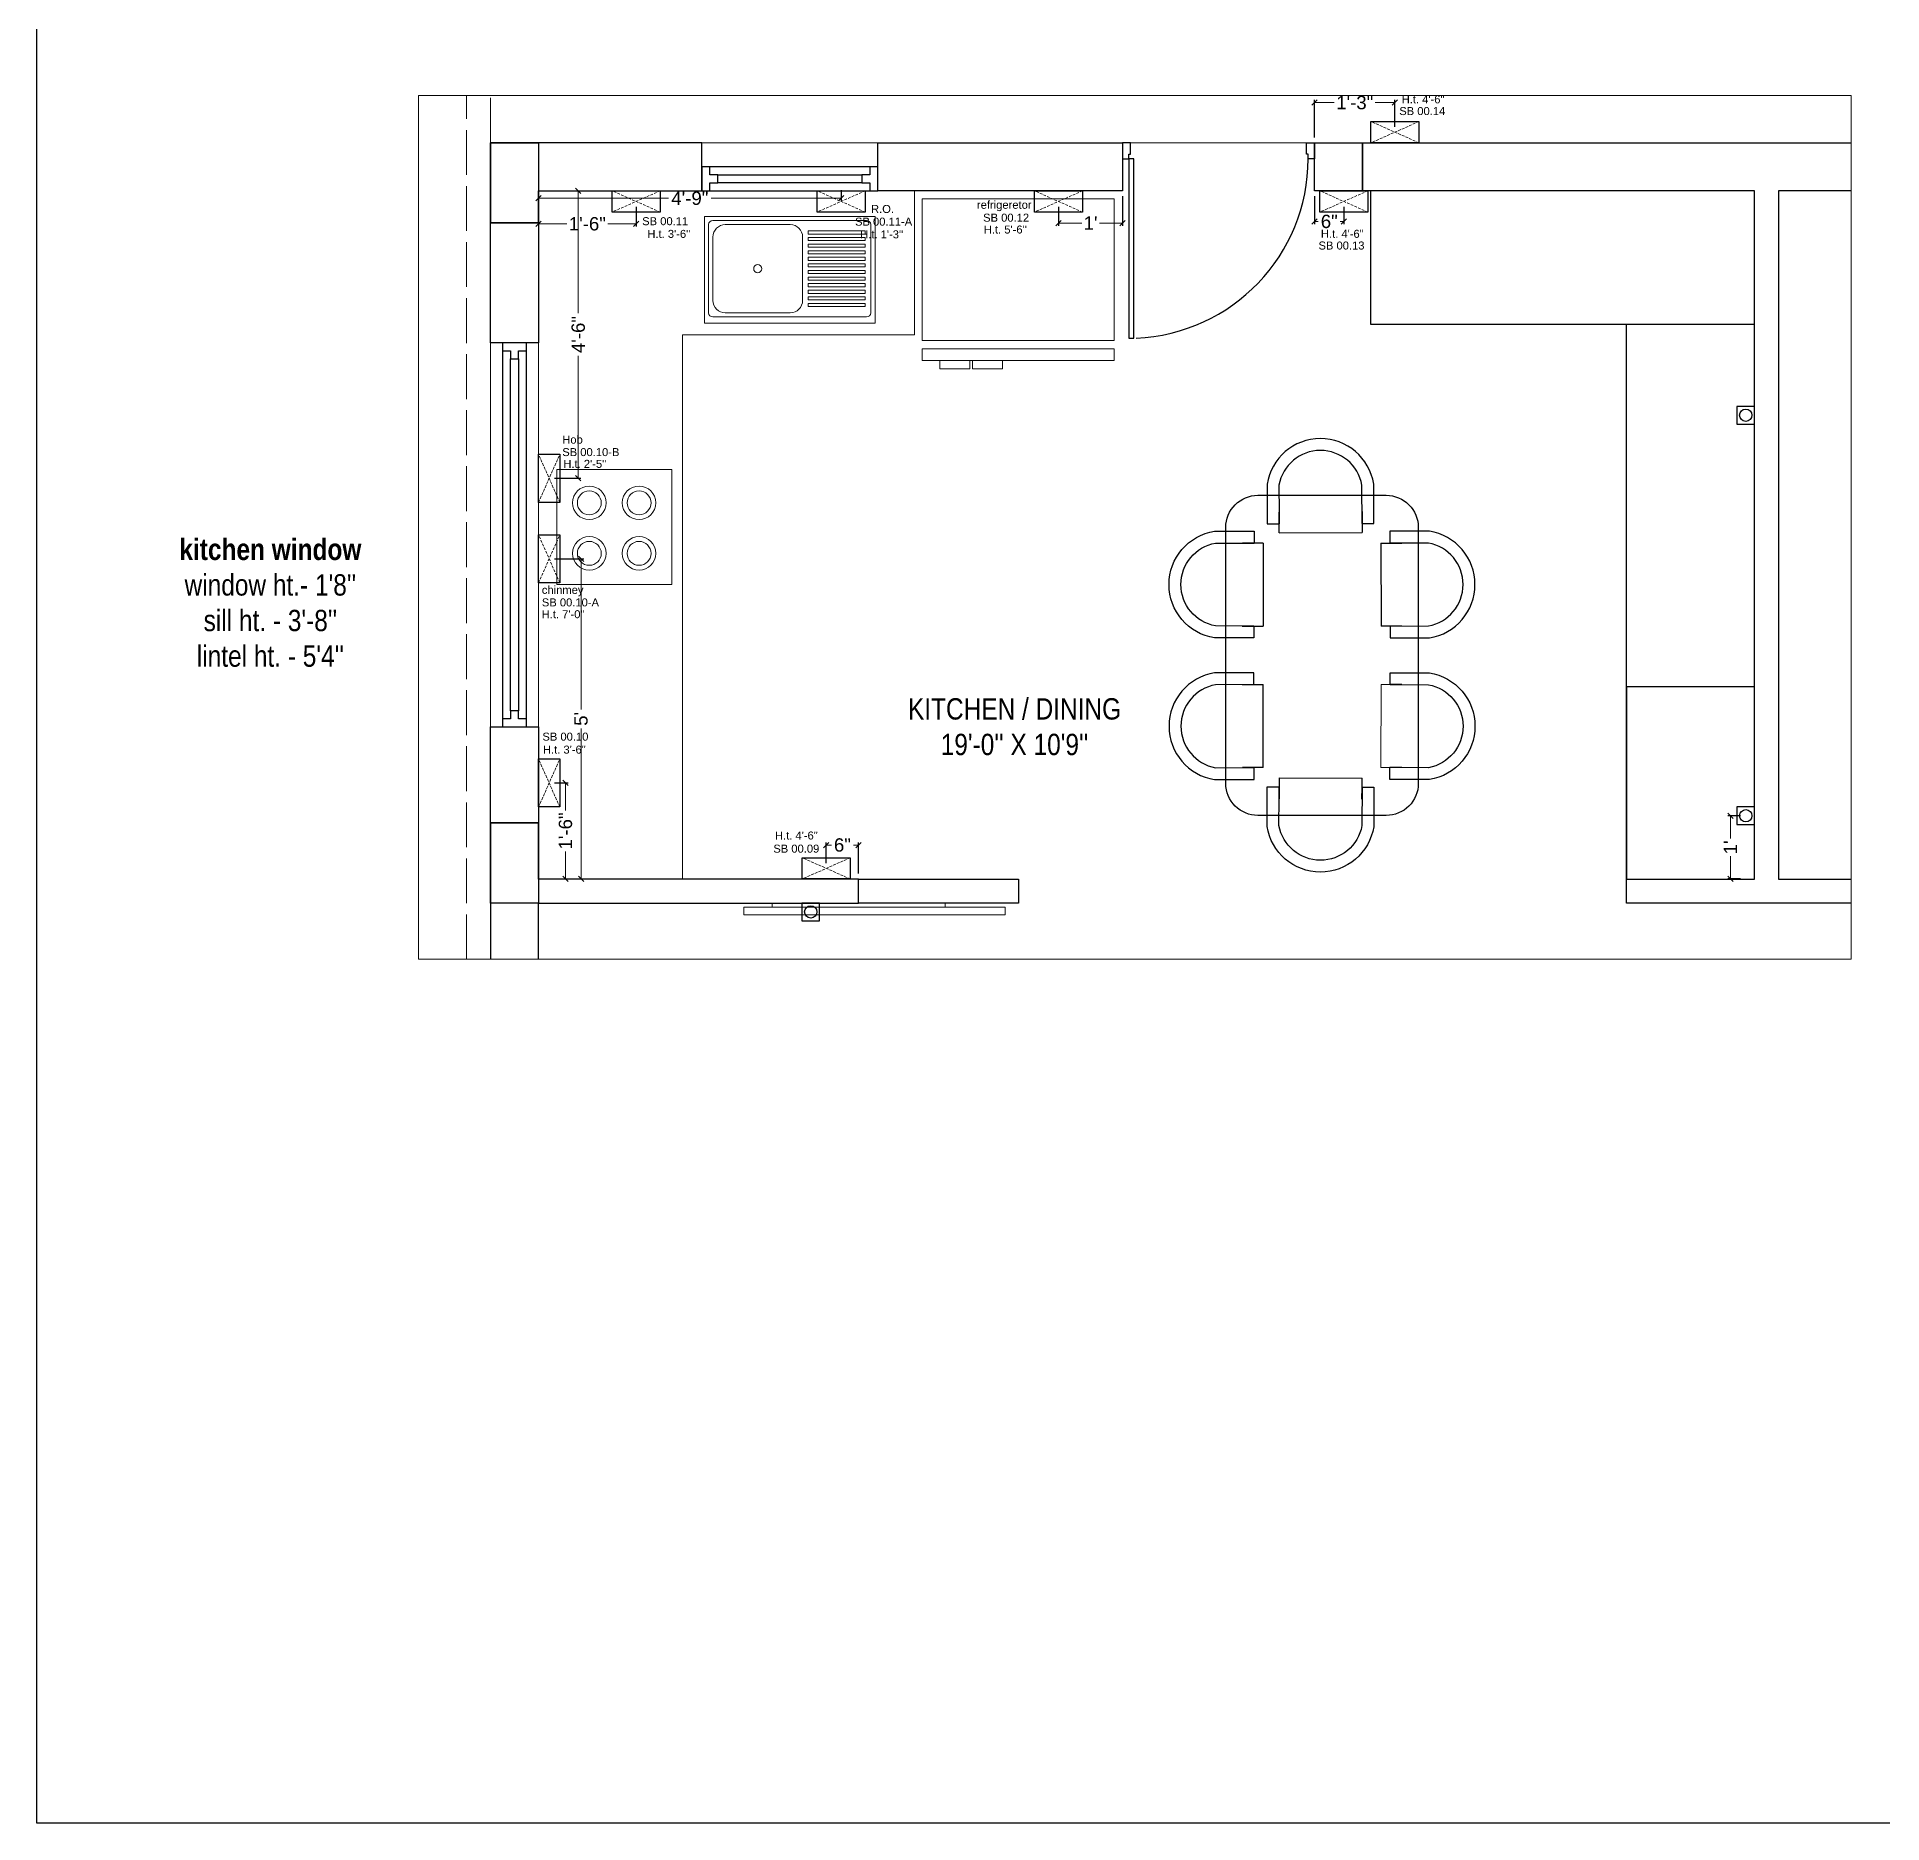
# Model space of a CAD drawing. Header units: millimetres. Extents: x 56222 to 3066687, y -650199 to -121287.
# Drawn here: x 136033.6 to 136379.5, y -184350.2 to -184015.4 of the extents above; entities that cross this region are included whole.
import ezdxf

# ---------------------------------------------------------------- set-up
doc = ezdxf.new("R2010")
doc.units = ezdxf.units.MM
doc.header["$MEASUREMENT"] = 0
doc.header["$PDMODE"] = 35
for name, pattern in [('ACAD_ISO02W100', [15, 12, -3]), ('DASHED', [0.75, 0.5, -0.25]), ('DASHED2', [0.375, 0.25, -0.125])]:
    doc.linetypes.add(name, pattern=pattern)
doc.layers.get('Defpoints').update_dxf_attribs({"color": 220})
for name, color, linetype in [('AR DOOR', 40, 'Continuous'), ('AR ELE-5', 134, 'Continuous'), ('str coll', 6, 'Continuous')]:
    doc.layers.add(name, color=color, linetype=linetype)
for name, color, linetype, lineweight in [('CENTERLINE ( COLUMN ) ~ DIM', 7, 'Continuous', 9), ('COLUMN', 1, 'Continuous', 30), ('dim05', 1, 'Continuous', 13), ('el', 7, 'Continuous', 20), ('ELEC-wires', 1, 'DASHED2', 13), ('Electrical', 84, 'Continuous', 30), ('FIRST FLOOR ( DW_RAIL )', 7, 'Continuous', 9), ('FIRST FLOOR ( TEXT )', 7, 'Continuous', 9), ('FURNITURE', 32, 'Continuous', 9), ('GROUND FLOOR', 7, 'Continuous', 9), ('GROUND FLOOR  ( PLINE )', 251, 'Continuous', 30), ('wall', 7, 'Continuous', 30), ('XX~SLAB ( BEAM )~ ( DIM )', 7, 'Continuous', 9)]:
    doc.layers.add(name, color=color, linetype=linetype, lineweight=lineweight)
doc.layers.add('XX~SLAB ( PLINE )', color=251, linetype='Continuous', plot=False)
doc.styles.add('Arial', font='arial.ttf')
doc.styles.add('KATHA', font='swissc.ttf')
doc.styles.get("Standard").update_dxf_attribs({"font": 'arial.ttf', "height": 6})
doc.dimstyles.new('ISO-25', dxfattribs={"dimtxt": 2.5, "dimasz": 1, "dimexe": 0.5, "dimexo": 1, "dimtad": 0, "dimdec": 1, "dimlunit": 4, "dimtxsty": 'Standard', "dimblk": 'OBLIQUE', "dimcen": 2.5, "dimclrd": 1, "dimclre": 1, "dimclrt": 5, "dimadec": 0, "dimazin": 0, "dimtfac": 1, "dimtdec": 1, "dimtmove": 0, "dimatfit": 3, "dimfxl": 1, "dimlwd": -1, "dimarcsym": 0})

# ---------------------------------------------------------------- blocks, each defined once
blk = doc.blocks.new('sf sfs')
at = {"layer": 'FURNITURE'}
blk.add_line((3348685.97, -514612.12), (3348664.42, -514612.12), dxfattribs=at)
blk.add_lwpolyline([(3348664.42, -514612.12), (3348664.42, -514590.57), (3348685.97, -514590.57), (3348685.97, -514612.12)], dxfattribs=at)
for centre, radius in [((3348670.49, -514596.83), 3.14), ((3348679.82, -514596.83), 3.14), ((3348670.49, -514596.83), 2.24), ((3348679.82, -514596.83), 2.24), ((3348670.49, -514606.3), 3.14), ((3348670.49, -514606.3), 2.24), ((3348679.82, -514606.3), 3.14), ((3348679.82, -514606.3), 2.24)]:
    blk.add_circle(centre, radius, dxfattribs=at)
blk = doc.blocks.new('*U131')
for points in [[(-40, 0), (0, 0), (0, 30), (10, 30), (10, 100), (-40, 100)], [(0, 0), (0, -1120), (30, -1120), (30, 0)], [(1160, 0), (1120, 0), (1120, 30), (1110, 30), (1110, 100), (1160, 100)]]:
    blk.add_lwpolyline(points, close=True)
at = {"layer": 'AR ELE-5', "linetype": 'ByBlock', "ltscale": 15}
blk.add_arc((-2, 1), 1122, 272.373, 359.9653, dxfattribs=at)
blk = doc.blocks.new('SED S')
at = {"layer": 'FURNITURE', "lineweight": 18, "elevation": -0.07}
for points in [[(3340618.66, -514630.85), (3340618.66, -514633.06), (3340654.66, -514633.06), (3340654.66, -514630.85)], [(3340618.66, -514634.61), (3340618.66, -514661.17), (3340654.66, -514661.17), (3340654.66, -514634.61)]]:
    blk.add_lwpolyline(points, close=True, dxfattribs=at)
at = {"layer": 'FURNITURE', "lineweight": 18, "elevation": -0.07, "flags": 128}
for points in [[(3340639.61, -514630.85), (3340639.61, -514629.27), (3340645.24, -514629.27), (3340645.24, -514630.85)], [(3340645.71, -514630.85), (3340645.71, -514629.27), (3340651.34, -514629.27), (3340651.34, -514630.85)]]:
    blk.add_lwpolyline(points, dxfattribs=at)
blk = doc.blocks.new('SD DSD')
at = {"layer": 'FURNITURE', "lineweight": 25}
for p, q in [((3348486.7, -514623.32), (3348486.68, -514619.42)), ((3348502.23, -514619.34), (3348502.25, -514623.25)), ((3348483.69, -514625.26), (3348479.79, -514625.25)), ((3348483.69, -514625.26), (3348483.66, -514640.81)), ((3348486.7, -514623.32), (3348502.25, -514623.25)), ((3348505.76, -514625.26), (3348509.66, -514625.25)), ((3348505.76, -514625.26), (3348505.79, -514640.81)), ((3348479.75, -514640.8), (3348483.66, -514640.81)), ((3348509.7, -514640.8), (3348505.79, -514640.81)), ((3348479.75, -514651.77), (3348483.66, -514651.76)), ((3348483.69, -514667.31), (3348483.66, -514651.76)), ((3348483.69, -514667.31), (3348479.79, -514667.32)), ((3348486.7, -514669.25), (3348486.68, -514673.16)), ((3348486.7, -514669.25), (3348502.25, -514669.32)), ((3348502.23, -514673.23), (3348502.25, -514669.32))]:
    blk.add_line(p, q, dxfattribs=at)
at = {"layer": 'FURNITURE'}
for p, q in [((3348505.76, -514667.31), (3348505.79, -514651.76)), ((3348509.7, -514651.77), (3348505.79, -514651.76)), ((3348505.76, -514667.31), (3348509.66, -514667.32))]:
    blk.add_line(p, q, dxfattribs=at)
at = {"layer": 'FURNITURE', "lineweight": 25, "flags": 128}
for points in [[(3348502.23, -514621.56), (3348504.46, -514621.55), (3348504.42, -514614.17, 0.853613), (3348484.42, -514614.22), (3348484.46, -514621.65), (3348486.68, -514621.64)], [(3348502.22, -514619.34), (3348502.23, -514621.56), (3348502.2, -514614.36, 0.835758), (3348486.65, -514614.39), (3348486.67, -514619.42), (3348486.68, -514621.64)], [(3348481.97, -514640.8), (3348481.97, -514643.02), (3348474.58, -514643.01, -0.853613), (3348474.58, -514623.01), (3348482.01, -514623.02), (3348482.01, -514625.25)], [(3348479.75, -514640.79), (3348481.97, -514640.8), (3348474.77, -514640.78, -0.835758), (3348474.76, -514625.23), (3348479.79, -514625.24), (3348482.01, -514625.25)], [(3348507.48, -514640.8), (3348507.48, -514643.02), (3348514.87, -514643.01, 0.853613), (3348514.87, -514623.01), (3348507.44, -514623.02), (3348507.44, -514625.25)], [(3348509.7, -514640.79), (3348507.48, -514640.8), (3348514.68, -514640.78, 0.835758), (3348514.69, -514625.23), (3348509.66, -514625.24), (3348507.44, -514625.25)], [(3348481.97, -514651.77), (3348481.97, -514649.55), (3348474.58, -514649.57, 0.853613), (3348474.58, -514669.57), (3348482.01, -514669.55), (3348482.01, -514667.32)], [(3348507.48, -514651.77), (3348507.48, -514649.55), (3348514.87, -514649.57, -0.853613), (3348514.87, -514669.57), (3348507.44, -514669.55), (3348507.44, -514667.32)], [(3348479.75, -514651.78), (3348481.97, -514651.77), (3348474.77, -514651.79, 0.835758), (3348474.76, -514667.34), (3348479.79, -514667.33), (3348482.01, -514667.33)], [(3348509.7, -514651.78), (3348507.48, -514651.77), (3348514.68, -514651.79, -0.835758), (3348514.69, -514667.34), (3348509.66, -514667.33), (3348507.44, -514667.33)], [(3348502.23, -514671.01), (3348504.46, -514671.02), (3348504.42, -514678.4, -0.853613), (3348484.42, -514678.36), (3348484.46, -514670.92), (3348486.68, -514670.93)], [(3348502.22, -514673.23), (3348502.23, -514671.01), (3348502.2, -514678.21, -0.835758), (3348486.65, -514678.18), (3348486.67, -514673.16), (3348486.68, -514670.93)]]:
    blk.add_lwpolyline(points, format="xyb", dxfattribs=at)
at = {"layer": 'FURNITURE', "lineweight": 30}
blk.add_lwpolyline([(3348506.78, -514676.29), (3348482.68, -514676.29, -0.414214), (3348476.68, -514670.29), (3348476.68, -514622.29, -0.414214), (3348482.68, -514616.29), (3348506.78, -514616.29, -0.414214), (3348512.78, -514622.29), (3348512.78, -514670.29, -0.414214)], format="xyb", close=True, dxfattribs=at)
blk = doc.blocks.new('6616')
at = {"color": 242, "linetype": 'DASHED', "true_color": 0xcd2027}
for p, q in [((386784.79, -36915.77), (386775.78, -36911.78)), ((386784.79, -36911.78), (386775.78, -36915.77))]:
    blk.add_line(p, q, dxfattribs=at)
at = {"layer": 'ELEC-wires', "color": 5, "linetype": 'ByBlock', "lineweight": 30, "ltscale": 4}
blk.add_lwpolyline([(386775.78, -36911.78), (386784.79, -36911.78), (386784.79, -36915.77), (386775.78, -36915.77)], close=True, dxfattribs=at)
blk = doc.blocks.new('_Oblique')
at = {"layer": 'wall', "color": 0, "lineweight": -2}
blk.add_line((-0.5, -0.5), (0.5, 0.5), dxfattribs=at)
blk = doc.blocks.new('*D165')
at = {"layer": 'Defpoints', "color": 0, "lineweight": 30, "transparency": 16777216}
for p in [(136127.63, -184045.17), (136184.38, -184043.16), (136184.38, -184045.66)]:
    blk.add_point(p, dxfattribs=at)
at = {"layer": 'dim05', "color": 1, "linetype": 'Continuous', "lineweight": -2, "transparency": 16777216}
for p, q in [((136184.38, -184044.16), (136184.38, -184046.16)), ((136127.63, -184046.17), (136127.63, -184046.16))]:
    blk.add_line(p, q, dxfattribs=at)
at = {"layer": 'dim05', "color": 1, "linetype": 'Continuous', "transparency": 16777216}
for p, q in [((136127.63, -184045.66), (136152, -184045.66)), ((136184.38, -184045.66), (136160, -184045.66))]:
    blk.add_line(p, q, dxfattribs=at)
at = {"layer": 'dim05', "color": 1, "transparency": 16777216, "rotation": 180}
blk.add_blockref('_Oblique', (136127.63, -184045.66), dxfattribs=at)
at = {"layer": 'dim05', "color": 1, "transparency": 16777216}
blk.add_blockref('_Oblique', (136184.38, -184045.66), dxfattribs=at)
at = {"layer": 'dim05', "color": 5, "lineweight": 25, "transparency": 16777216, "insert": (136156, -184045.66), "char_height": 2.5, "attachment_point": 5, "style": 'Arial'}
blk.add_mtext('4\'-9"', dxfattribs=at)
blk = doc.blocks.new('*D166')
at = {"layer": 'Defpoints', "color": 0, "lineweight": 30, "transparency": 16777216}
for p in [(136237.13, -184044.25), (136225.13, -184046.25), (136225.13, -184050.29)]:
    blk.add_point(p, dxfattribs=at)
at = {"layer": 'dim05', "color": 1, "linetype": 'Continuous', "lineweight": -2, "transparency": 16777216}
for p, q in [((136237.13, -184045.25), (136237.13, -184050.79)), ((136225.13, -184047.25), (136225.13, -184050.79))]:
    blk.add_line(p, q, dxfattribs=at)
at = {"layer": 'dim05', "color": 1, "linetype": 'Continuous', "transparency": 16777216}
for p, q in [((136225.13, -184050.29), (136229.47, -184050.29)), ((136237.13, -184050.29), (136232.78, -184050.29))]:
    blk.add_line(p, q, dxfattribs=at)
at = {"layer": 'dim05', "color": 1, "transparency": 16777216, "rotation": 180}
blk.add_blockref('_Oblique', (136225.13, -184050.29), dxfattribs=at)
at = {"layer": 'dim05', "color": 1, "transparency": 16777216}
blk.add_blockref('_Oblique', (136237.13, -184050.29), dxfattribs=at)
at = {"layer": 'dim05', "color": 5, "lineweight": 25, "transparency": 16777216, "insert": (136231.13, -184050.29), "char_height": 2.5, "attachment_point": 5, "style": 'Arial'}
blk.add_mtext("1'", dxfattribs=at)
blk = doc.blocks.new('*D167')
at = {"layer": 'Defpoints', "color": 0, "lineweight": 30, "transparency": 16777216}
for p in [(136273.13, -184044.25), (136278.63, -184046.25), (136273.13, -184050)]:
    blk.add_point(p, dxfattribs=at)
at = {"layer": 'dim05', "color": 1, "linetype": 'Continuous', "lineweight": -2, "transparency": 16777216}
for p, q in [((136273.13, -184045.25), (136273.13, -184050.5)), ((136278.63, -184047.25), (136278.63, -184050.5))]:
    blk.add_line(p, q, dxfattribs=at)
at = {"layer": 'dim05', "color": 1, "linetype": 'Continuous', "transparency": 16777216}
for p, q in [((136273.13, -184050), (136273.81, -184050)), ((136278.63, -184050), (136277.95, -184050))]:
    blk.add_line(p, q, dxfattribs=at)
at = {"layer": 'dim05', "color": 1, "transparency": 16777216, "rotation": 180}
blk.add_blockref('_Oblique', (136273.13, -184050), dxfattribs=at)
at = {"layer": 'dim05', "color": 1, "transparency": 16777216}
blk.add_blockref('_Oblique', (136278.63, -184050), dxfattribs=at)
at = {"layer": 'dim05', "color": 5, "lineweight": 25, "transparency": 16777216, "insert": (136275.88, -184050), "char_height": 2.5, "attachment_point": 5, "style": 'Arial'}
blk.add_mtext('6"', dxfattribs=at)
blk = doc.blocks.new('*D168')
at = {"layer": 'Defpoints', "color": 0, "lineweight": 30, "transparency": 16777216}
for p in [(136129.62, -184155.25), (136130.95, -184173.25), (136132.68, -184173.25)]:
    blk.add_point(p, dxfattribs=at)
at = {"layer": 'dim05', "color": 1, "linetype": 'Continuous', "lineweight": -2, "transparency": 16777216}
for p, q in [((136130.62, -184155.25), (136133.18, -184155.25)), ((136131.95, -184173.25), (136133.18, -184173.25))]:
    blk.add_line(p, q, dxfattribs=at)
at = {"layer": 'dim05', "color": 1, "linetype": 'Continuous', "transparency": 16777216}
for p, q in [((136132.68, -184155.25), (136132.68, -184160.42)), ((136132.68, -184173.25), (136132.68, -184168.08))]:
    blk.add_line(p, q, dxfattribs=at)
at = {"layer": 'dim05', "color": 1, "transparency": 16777216}
for p, rotation in [((136132.68, -184155.25), 90), ((136132.68, -184173.25), 270)]:
    blk.add_blockref('_Oblique', p, dxfattribs=dict(at, rotation=rotation))
at = {"layer": 'dim05', "color": 5, "lineweight": 25, "transparency": 16777216, "insert": (136132.68, -184164.25), "char_height": 2.5, "attachment_point": 5, "rotation": 90, "style": 'Arial'}
blk.add_mtext('1\'-6"', dxfattribs=at)
blk = doc.blocks.new('*D169')
at = {"layer": 'Defpoints', "color": 0, "lineweight": 30, "transparency": 16777216}
for p in [(136129.62, -184044.25), (136135.08, -184044.25), (136129.62, -184098.14)]:
    blk.add_point(p, dxfattribs=at)
at = {"layer": 'dim05', "color": 1, "linetype": 'Continuous', "lineweight": -2, "transparency": 16777216}
for p, q in [((136130.62, -184044.25), (136135.58, -184044.25)), ((136130.62, -184098.14), (136135.58, -184098.14))]:
    blk.add_line(p, q, dxfattribs=at)
at = {"layer": 'dim05', "color": 1, "linetype": 'Continuous', "transparency": 16777216}
for p, q in [((136135.08, -184044.25), (136135.08, -184067.2)), ((136135.08, -184098.14), (136135.08, -184075.2))]:
    blk.add_line(p, q, dxfattribs=at)
at = {"layer": 'dim05', "color": 1, "transparency": 16777216}
for p, rotation in [((136135.08, -184044.25), 90), ((136135.08, -184098.14), 270)]:
    blk.add_blockref('_Oblique', p, dxfattribs=dict(at, rotation=rotation))
at = {"layer": 'dim05', "color": 5, "lineweight": 25, "transparency": 16777216, "insert": (136135.08, -184071.2), "char_height": 2.5, "attachment_point": 5, "rotation": 90, "style": 'Arial'}
blk.add_mtext('4\'-6"', dxfattribs=at)
blk = doc.blocks.new('*D170')
at = {"layer": 'Defpoints', "color": 0, "lineweight": 30, "transparency": 16777216}
for p in [(136129.62, -184113.23), (136131.95, -184173.25), (136135.6, -184173.25)]:
    blk.add_point(p, dxfattribs=at)
at = {"layer": 'dim05', "color": 1, "linetype": 'Continuous', "lineweight": -2, "transparency": 16777216}
for p, q in [((136130.62, -184113.23), (136136.1, -184113.23)), ((136132.95, -184173.25), (136136.1, -184173.25))]:
    blk.add_line(p, q, dxfattribs=at)
at = {"layer": 'dim05', "color": 1, "linetype": 'Continuous', "transparency": 16777216}
for p, q in [((136135.6, -184113.23), (136135.6, -184141.47)), ((136135.6, -184173.25), (136135.6, -184145.02))]:
    blk.add_line(p, q, dxfattribs=at)
at = {"layer": 'dim05', "color": 1, "transparency": 16777216}
for p, rotation in [((136135.6, -184113.23), 90), ((136135.6, -184173.25), 270)]:
    blk.add_blockref('_Oblique', p, dxfattribs=dict(at, rotation=rotation))
at = {"layer": 'dim05', "color": 5, "lineweight": 25, "transparency": 16777216, "insert": (136135.6, -184143.24), "char_height": 2.5, "attachment_point": 5, "rotation": 90, "style": 'Arial'}
blk.add_mtext("5'", dxfattribs=at)
blk = doc.blocks.new('*D171')
at = {"layer": 'Defpoints', "color": 0, "lineweight": 30, "transparency": 16777216}
for p in [(136288.2, -184027.72), (136288.2, -184033.26), (136273.13, -184035.25)]:
    blk.add_point(p, dxfattribs=at)
at = {"layer": 'dim05', "color": 1, "linetype": 'Continuous', "lineweight": -2, "transparency": 16777216}
for p, q in [((136273.13, -184034.25), (136273.13, -184027.22)), ((136288.2, -184032.26), (136288.2, -184027.22))]:
    blk.add_line(p, q, dxfattribs=at)
at = {"layer": 'dim05', "color": 1, "linetype": 'Continuous', "transparency": 16777216}
for p, q in [((136273.13, -184027.72), (136276.83, -184027.72)), ((136288.2, -184027.72), (136284.49, -184027.72))]:
    blk.add_line(p, q, dxfattribs=at)
at = {"layer": 'dim05', "color": 1, "transparency": 16777216, "rotation": 180}
blk.add_blockref('_Oblique', (136273.13, -184027.72), dxfattribs=at)
at = {"layer": 'dim05', "color": 1, "transparency": 16777216}
blk.add_blockref('_Oblique', (136288.2, -184027.72), dxfattribs=at)
at = {"layer": 'dim05', "color": 5, "lineweight": 25, "transparency": 16777216, "insert": (136280.66, -184027.72), "char_height": 2.5, "attachment_point": 5, "style": 'Arial'}
blk.add_mtext('1\'-3"', dxfattribs=at)
blk = doc.blocks.new('*D172')
at = {"layer": 'Defpoints', "color": 0, "lineweight": 30, "transparency": 16777216}
for p in [(136145.93, -184046.25), (136127.63, -184049.21), (136145.93, -184050.45)]:
    blk.add_point(p, dxfattribs=at)
at = {"layer": 'dim05', "color": 1, "linetype": 'Continuous', "lineweight": -2, "transparency": 16777216}
for p, q in [((136145.93, -184047.25), (136145.93, -184050.95)), ((136127.63, -184050.21), (136127.63, -184050.95))]:
    blk.add_line(p, q, dxfattribs=at)
at = {"layer": 'dim05', "color": 1, "linetype": 'Continuous', "transparency": 16777216}
for p, q in [((136127.63, -184050.45), (136132.95, -184050.45)), ((136145.93, -184050.45), (136140.61, -184050.45))]:
    blk.add_line(p, q, dxfattribs=at)
at = {"layer": 'dim05', "color": 1, "transparency": 16777216, "rotation": 180}
blk.add_blockref('_Oblique', (136127.63, -184050.45), dxfattribs=at)
at = {"layer": 'dim05', "color": 1, "transparency": 16777216}
blk.add_blockref('_Oblique', (136145.93, -184050.45), dxfattribs=at)
at = {"layer": 'dim05', "color": 5, "lineweight": 25, "transparency": 16777216, "insert": (136136.78, -184050.45), "char_height": 2.5, "attachment_point": 5, "style": 'Arial'}
blk.add_mtext('1\'-6"', dxfattribs=at)
blk = doc.blocks.new('*D173')
at = {"layer": 'Defpoints', "color": 0, "lineweight": 30, "transparency": 16777216}
for p in [(136353.97, -184161.39), (136351.09, -184173.25), (136353.97, -184173.25)]:
    blk.add_point(p, dxfattribs=at)
at = {"layer": 'dim05', "color": 1, "linetype": 'Continuous', "lineweight": -2, "transparency": 16777216}
for p, q in [((136352.97, -184161.39), (136350.59, -184161.39)), ((136352.97, -184173.25), (136350.59, -184173.25))]:
    blk.add_line(p, q, dxfattribs=at)
at = {"layer": 'dim05', "color": 1, "linetype": 'Continuous', "transparency": 16777216}
for p, q in [((136351.09, -184161.39), (136351.09, -184165.66)), ((136351.09, -184173.25), (136351.09, -184168.98))]:
    blk.add_line(p, q, dxfattribs=at)
at = {"layer": 'dim05', "color": 1, "transparency": 16777216}
for p, rotation in [((136351.09, -184161.39), 90), ((136351.09, -184173.25), 270)]:
    blk.add_blockref('_Oblique', p, dxfattribs=dict(at, rotation=rotation))
at = {"layer": 'dim05', "color": 5, "lineweight": 25, "transparency": 16777216, "insert": (136351.09, -184167.32), "char_height": 2.5, "attachment_point": 5, "rotation": 90, "style": 'Arial'}
blk.add_mtext("1'", dxfattribs=at)
blk = doc.blocks.new('*D174')
at = {"layer": 'Defpoints', "color": 0, "lineweight": 30, "transparency": 16777216}
for p in [(136187.63, -184166.89), (136181.58, -184171.26), (136187.63, -184173.25)]:
    blk.add_point(p, dxfattribs=at)
at = {"layer": 'dim05', "color": 1, "linetype": 'Continuous', "lineweight": -2, "transparency": 16777216}
for p, q in [((136181.58, -184170.26), (136181.58, -184166.39)), ((136187.63, -184172.25), (136187.63, -184166.39))]:
    blk.add_line(p, q, dxfattribs=at)
at = {"layer": 'dim05', "color": 1, "linetype": 'Continuous', "transparency": 16777216}
for p, q in [((136181.58, -184166.89), (136182.54, -184166.89)), ((136187.63, -184166.89), (136186.67, -184166.89))]:
    blk.add_line(p, q, dxfattribs=at)
at = {"layer": 'dim05', "color": 1, "transparency": 16777216, "rotation": 180}
blk.add_blockref('_Oblique', (136181.58, -184166.89), dxfattribs=at)
at = {"layer": 'dim05', "color": 1, "transparency": 16777216}
blk.add_blockref('_Oblique', (136187.63, -184166.89), dxfattribs=at)
at = {"layer": 'dim05', "color": 5, "lineweight": 25, "transparency": 16777216, "insert": (136184.6, -184166.89), "char_height": 2.5, "attachment_point": 5, "style": 'Arial'}
blk.add_mtext('6"', dxfattribs=at)

msp = doc.modelspace()

# ---------------------------------------------------------------- linework, layer by layer
at = {"lineweight": 9}
for points in [[(136215.127, -184179.965), (136215.127, -184178.519), (136166.127, -184178.519), (136166.127, -184179.965)], [(136203.845, -184178.519), (136203.845, -184177.753), (136171.408, -184177.753), (136171.408, -184178.519)]]:
    msp.add_lwpolyline(points, close=True, dxfattribs=at)
at = {"layer": 'CENTERLINE ( COLUMN ) ~ DIM'}
for p, q in [((136118.627, -184050.253), (136127.627, -184050.253)), ((136118.627, -184072.753), (136127.627, -184072.753)), ((136118.627, -184144.753), (136127.627, -184144.753))]:
    msp.add_line(p, q, dxfattribs=at)
at = {"layer": 'COLUMN'}
for points in [[(136118.627, -184035.253), (136127.627, -184035.253), (136127.627, -184050.253), (136118.627, -184050.253)], [(136273.127, -184035.253), (136282.127, -184035.253), (136282.127, -184044.253), (136273.127, -184044.253)], [(136118.627, -184162.753), (136127.627, -184162.753), (136127.627, -184177.753), (136118.627, -184177.753)]]:
    msp.add_lwpolyline(points, close=True, dxfattribs=at)
at = {"layer": 'FIRST FLOOR ( DW_RAIL )', "lineweight": 0}
msp.add_lwpolyline([(136105.132, -184026.356), (136373.703, -184026.356), (136373.703, -184188.281), (136105.132, -184188.281)], close=True, dxfattribs=at)
at = {"layer": 'FURNITURE', "lineweight": 30}
for p, q in [((136283.627, -184044.253), (136283.627, -184069.253)), ((136283.627, -184069.253), (136355.627, -184069.253)), ((136331.627, -184173.253), (136331.627, -184069.253))]:
    msp.add_line(p, q, dxfattribs=at)
at = {"layer": 'FURNITURE'}
for p, q in [((136159.512, -184067.127, -0.001), (136159.512, -184050.586, -0.001)), ((136160.287, -184049.811, -0.001), (136189.134, -184049.811, -0.001)), ((136162.644, -184050.586, -0.001), (136174.811, -184050.586, -0.001)), ((136189.909, -184050.586, -0.001), (136189.909, -184067.127, -0.001)), ((136160.32, -184064.803, -0.001), (136160.32, -184052.909, -0.001)), ((136177.134, -184052.909, -0.001), (136177.134, -184064.803, -0.001)), ((136189.134, -184067.901, -0.001), (136160.287, -184067.901, -0.001)), ((136174.811, -184067.127, -0.001), (136162.644, -184067.127, -0.001))]:
    msp.add_line(p, q, dxfattribs=at)
at = {"layer": 'FURNITURE', "color": 242, "lineweight": 30, "true_color": 0xcd2027}
msp.add_lwpolyline([(136033.579, -183618.033), (137181.527, -183618.033), (137181.527, -184350.222), (136033.579, -184350.222)], close=True, dxfattribs=at)
at = {"layer": 'FURNITURE', "elevation": -0.001}
for points in [[(136158.727, -184069.036), (136190.727, -184069.036), (136190.727, -184049.036), (136158.727, -184049.036)], [(136178.157, -184051.766), (136188.886, -184051.766), (136188.886, -184052.353), (136178.157, -184052.353)], [(136178.157, -184053.001), (136188.886, -184053.001), (136188.886, -184053.588), (136178.157, -184053.588)], [(136178.157, -184054.237), (136188.886, -184054.237), (136188.886, -184054.824), (136178.157, -184054.824)], [(136178.157, -184055.473), (136188.886, -184055.473), (136188.886, -184056.06), (136178.157, -184056.06)], [(136178.157, -184056.709), (136188.886, -184056.709), (136188.886, -184057.296), (136178.157, -184057.296)], [(136178.157, -184057.945), (136188.886, -184057.945), (136188.886, -184058.532), (136178.157, -184058.532)], [(136178.157, -184059.181), (136188.886, -184059.181), (136188.886, -184059.768), (136178.157, -184059.768)], [(136178.157, -184060.416), (136188.886, -184060.416), (136188.886, -184061.003), (136178.157, -184061.003)], [(136178.157, -184061.652), (136188.886, -184061.652), (136188.886, -184062.239), (136178.157, -184062.239)], [(136178.157, -184062.888), (136188.886, -184062.888), (136188.886, -184063.475), (136178.157, -184063.475)], [(136178.157, -184064.124), (136188.886, -184064.124), (136188.886, -184064.711), (136178.157, -184064.711)], [(136178.157, -184065.36), (136188.886, -184065.36), (136188.886, -184065.947), (136178.157, -184065.947)]]:
    msp.add_lwpolyline(points, close=True, dxfattribs=at)
at = {"layer": 'FURNITURE', "lineweight": 30}
for points in [[(136331.627, -184173.253), (136355.627, -184173.253), (136355.627, -184137.251), (136331.627, -184137.251)], [(136187.627, -184173.253), (136217.627, -184173.253), (136217.627, -184177.753), (136187.627, -184177.753)]]:
    msp.add_lwpolyline(points, close=True, dxfattribs=at)
at = {"layer": 'FURNITURE'}
msp.add_circle((136168.727, -184058.856, -0.001), 0.762, dxfattribs=at)
for centre, radius, start, end in [((136160.287, -184050.586, -0.001), 0.775, 90, 180), ((136162.644, -184052.909, -0.001), 2.324, 90, 180), ((136174.811, -184052.909, -0.001), 2.324, 0, 90), ((136189.134, -184050.586, -0.001), 0.775, 0, 90), ((136162.644, -184064.803, -0.001), 2.324, 180, 270), ((136174.811, -184064.803, -0.001), 2.324, 270, 0), ((136160.287, -184067.127, -0.001), 0.775, 180, 270), ((136189.134, -184067.127, -0.001), 0.775, 270, 0)]:
    msp.add_arc(centre, radius, start, end, dxfattribs=at)
at = {"layer": 'GROUND FLOOR', "linetype": 'ACAD_ISO02W100', "ltscale": 0.7}
msp.add_line((136118.627, -184035.253), (136118.627, -184026.356), dxfattribs=at)
at = {"layer": 'GROUND FLOOR'}
for p, q in [((136118.627, -184035.253), (136118.627, -184188.281)), ((136373.703, -184035.253), (136118.627, -184035.253)), ((136237.127, -184035.253), (136237.127, -184044.253)), ((136273.127, -184035.253), (136273.127, -184044.253)), ((136282.127, -184035.253), (136282.127, -184044.253)), ((136127.627, -184044.253), (136127.627, -184164.253)), ((136237.127, -184044.253), (136127.627, -184044.253)), ((136355.627, -184044.253), (136273.127, -184044.253)), ((136355.627, -184044.253), (136355.627, -184173.253)), ((136373.703, -184044.253), (136360.127, -184044.253)), ((136360.127, -184044.253), (136360.127, -184173.253)), ((136127.627, -184072.753), (136118.627, -184072.753)), ((136127.627, -184144.753), (136118.627, -184144.753)), ((136187.627, -184173.253), (136127.627, -184173.253)), ((136187.627, -184173.253), (136187.627, -184177.753)), ((136355.627, -184173.253), (136331.627, -184173.253)), ((136331.627, -184177.753), (136331.627, -184173.253)), ((136360.127, -184173.253), (136373.703, -184173.253)), ((136127.627, -184177.753), (136127.627, -184188.281)), ((136187.627, -184177.753), (136127.627, -184177.753)), ((136373.703, -184177.753), (136331.627, -184177.753))]:
    msp.add_line(p, q, dxfattribs=at)
at = {"layer": 'GROUND FLOOR', "color": 1, "linetype": 'ACAD_ISO02W100', "ltscale": 0.7}
msp.add_lwpolyline([(136114.127, -184188.281), (136114.127, -184026.356)], dxfattribs=at)
at = {"layer": 'GROUND FLOOR  ( PLINE )'}
for points in [[(136158.227, -184035.253), (136118.627, -184035.253), (136118.627, -184050.253), (136127.627, -184050.253), (136127.627, -184044.253), (136158.227, -184044.253)], [(136191.227, -184035.253), (136237.127, -184035.253), (136237.127, -184044.253), (136191.227, -184044.253)], [(136127.627, -184072.753), (136118.627, -184072.753), (136118.627, -184050.253), (136127.627, -184050.253)], [(136127.627, -184162.753), (136118.627, -184162.753), (136118.627, -184144.753), (136127.627, -184144.753)]]:
    msp.add_lwpolyline(points, close=True, dxfattribs=at)
for points in [[(136373.703, -184177.753), (136331.627, -184177.753), (136331.627, -184173.253), (136355.627, -184173.253), (136355.627, -184044.253), (136282.127, -184044.253), (136282.127, -184035.253), (136373.703, -184035.253)], [(136373.703, -184044.253), (136360.127, -184044.253), (136360.127, -184173.253), (136373.703, -184173.253)], [(136127.627, -184188.281), (136127.627, -184177.753), (136187.627, -184177.753), (136187.627, -184173.253), (136127.627, -184173.253), (136127.627, -184162.753), (136118.627, -184162.753), (136118.627, -184188.281)]]:
    msp.add_lwpolyline(points, dxfattribs=at)
at = {"layer": 'XX~SLAB ( BEAM )~ ( DIM )'}
for p, q in [((136158.227, -184044.253), (136158.227, -184035.253)), ((136191.227, -184044.253), (136191.227, -184035.253)), ((136198.127, -184071.253), (136198.127, -184044.253)), ((136154.627, -184173.253), (136154.627, -184071.253)), ((136154.627, -184071.253), (136198.127, -184071.253))]:
    msp.add_line(p, q, dxfattribs=at)
at = {"layer": 'XX~SLAB ( BEAM )~ ( DIM )', "color": 6, "lineweight": 30}
for points in [[(136352.283, -184087.973), (136355.602, -184087.973), (136355.619, -184084.662), (136352.301, -184084.662)], [(136352.3, -184163.043), (136355.618, -184163.043), (136355.636, -184159.733), (136352.317, -184159.733)], [(136176.984, -184181.063), (136180.303, -184181.063), (136180.32, -184177.753), (136177.001, -184177.753)]]:
    msp.add_lwpolyline(points, close=True, dxfattribs=at)
for centre in [(136353.956, -184086.318), (136353.972, -184161.388), (136178.656, -184179.408)]:
    msp.add_circle(centre, 1.155, dxfattribs=at)
at = {"layer": 'XX~SLAB ( PLINE )'}
for points in [[(136158.227, -184044.253), (136159.727, -184044.253), (136159.727, -184042.753), (136161.227, -184042.753), (136161.227, -184041.253), (136188.227, -184041.253), (136188.227, -184042.753), (136189.727, -184042.753), (136189.727, -184044.253), (136191.227, -184044.253), (136191.227, -184039.753), (136189.727, -184039.753), (136189.727, -184041.253), (136188.227, -184041.253), (136188.227, -184042.753), (136161.227, -184042.753), (136161.227, -184041.253), (136159.727, -184041.253), (136159.727, -184039.753), (136158.227, -184039.753), (136158.227, -184044.253), (136191.227, -184044.253), (136191.227, -184039.753), (136158.227, -184039.753)], [(136125.377, -184144.753), (136125.377, -184143.253), (136123.877, -184143.253), (136123.877, -184141.753), (136122.377, -184141.753), (136122.377, -184075.753), (136123.877, -184075.753), (136123.877, -184074.253), (136125.377, -184074.253), (136125.377, -184072.753), (136120.877, -184072.753), (136120.877, -184074.253), (136122.377, -184074.253), (136122.377, -184075.753), (136123.877, -184075.753), (136123.877, -184141.753), (136122.377, -184141.753), (136122.377, -184143.253), (136120.877, -184143.253), (136120.877, -184144.753), (136125.377, -184144.753), (136125.377, -184072.753), (136120.877, -184072.753), (136120.877, -184144.753)]]:
    msp.add_lwpolyline(points, close=True, dxfattribs=at)

# ---------------------------------------------------------------- block references
at = {"lineweight": 35, "rotation": 180}
msp.add_blockref('SED S', (3476854.219, -698706.92, 0.07), dxfattribs=at)
at = {"lineweight": 35}
msp.add_blockref('sf sfs', (-3212533.342, 330494.091), dxfattribs=at)
at = {"layer": 'AR DOOR', "linetype": 'ByBlock', "lineweight": -2, "extrusion": (0, 0, -1), "xscale": -0.02999999999997555, "yscale": 0.02999999999997555, "zscale": -0.02999999999997555}
msp.add_blockref('*U131', (-136238.327, -184038.253), dxfattribs=at)
at = {"layer": 'el', "color": 1}
for p in [(-250492.09, -147119.482), (-250634.36, -147132.469), (-250595.911, -147132.469), (-250555.161, -147132.469), (-250501.661, -147132.469), (-250598.705, -147257.482)]:
    msp.add_blockref('6616', p, dxfattribs=at)
at = {"layer": 'el', "color": 1, "rotation": 270}
for p in [(173043.397, 202682.143), (173043.397, 202667.056), (173043.397, 202625.035)]:
    msp.add_blockref('6616', p, dxfattribs=at)
at = {"layer": 'str coll', "lineweight": 35}
msp.add_blockref('SD DSD', (-3212220.203, 330514.957), dxfattribs=at)

# ---------------------------------------------------------------- texts
at = {"layer": 'Electrical', "color": 240, "true_color": 0xed1f24, "transparency": 33554687}
for s, p in [('H.t. 4\'-6"', (136289.458, -184027.856)), ("H.t. 3'-6''", (136148.032, -184053.074, -0.017)), ("H.t. 1'-3''", (136187.932, -184053.158, -0.018)), ("H.t. 5'-6''", (136211.11, -184052.257)), ('H.t. 4\'-6"', (136274.312, -184053.06)), ("H.t. 2'-5''", (136132.282, -184096.183)), ("H.t. 7'-0''", (136128.215, -184124.368)), ('H.t. 3\'-6"', (136128.457, -184149.749)), ('H.t. 4\'-6"', (136171.958, -184165.85))]:
    msp.add_text(s, height=1.5, dxfattribs=at).set_placement(p)
at = {"layer": 'Electrical', "color": 5, "transparency": 33554687}
for s, p in [('SB 00.14', (136289.007, -184030.053)), ('R.O.', (136189.966, -184048.401, -0.018)), ('refrigeretor  ', (136209.823, -184047.618)), ('SB 00.12', (136210.983, -184050.036)), ('SB 00.11 ', (136147.065, -184050.697, -0.017)), ('SB 00.11-A ', (136186.965, -184050.78, -0.018)), ('SB 00.13', (136273.86, -184055.258)), ('Hob', (136132.078, -184091.634)), ('SB 00.10-B', (136132.078, -184093.979)), ('chinmey', (136128.25, -184119.812)), ('SB 00.10-A', (136128.25, -184122.151)), ('SB 00.10', (136128.356, -184147.317)), ('SB 00.09', (136171.646, -184168.313))]:
    msp.add_text(s, height=1.5, dxfattribs=at).set_placement(p)
at = {"layer": 'FIRST FLOOR ( TEXT )', "char_height": 4, "attachment_point": 5, "style": 'KATHA'}
for s, insert in [("{\\fSwis721 Cn BT|b1|i0|c0|p34;kitchen window }\\Pwindow ht.- 1'8''\\Psill ht. - 3'-8'' \\Plintel ht. - 5'4''", (136077.357, -184121.487)), ("KITCHEN / DINING\\P19'-0'' X 10'9''", (136216.875, -184144.726))]:
    msp.add_mtext(s, dxfattribs=dict(at, insert=insert))

# ---------------------------------------------------------------- dimensions: what is measured, and where the dimension line sits
at = {"layer": 'dim05', "color": 27, "lineweight": 25, "true_color": 0x7d5120}
for base, p1, p2, override, picture, middle in [((136288.197, -184027.717), (136273.127, -184035.253), (136288.197, -184033.259), {"dimdec": 0, "dimtxsty": 'Arial'}, '*D171', (136280.662, -184027.717)), ((136184.377, -184045.659), (136127.627, -184045.172), (136184.377, -184043.159), {"dimdec": 0, "dimtxsty": 'Arial'}, '*D165', (136156.002, -184045.659)), ((136225.127, -184050.291), (136237.127, -184044.253), (136225.127, -184046.246), {"dimdec": 0, "dimtxsty": 'Arial'}, '*D166', (136231.127, -184050.291)), ((136273.126576384, -184050.001528923), (136278.626576384, -184046.246058551), (136273.126576384, -184044.25420682), {"dimdec": 0, "dimtxsty": 'Arial'}, '*D167', (136275.876576384, -184050.001528923)), ((136145.927, -184050.455), (136127.627, -184049.214), (136145.927, -184046.246), {"dimdec": 0, "dimtxsty": 'Arial'}, '*D172', (136136.777, -184050.455)), ((136187.627, -184166.891), (136181.582, -184171.259), (136187.627, -184173.253), {"dimtxsty": 'Arial'}, '*D174', (136184.604, -184166.891))]:
    dim = msp.add_linear_dim(base=base, p1=p1, p2=p2, dimstyle='ISO-25', override=override, dxfattribs=at)
    dim.commit()
    dim.dimension.update_dxf_attribs({"geometry": picture, "text_midpoint": middle})
for base, p1, p2, override, picture, middle in [((136135.08, -184044.253), (136129.62, -184098.144), (136129.62, -184044.253), {"dimdec": 0, "dimtxsty": 'Arial'}, '*D169', (136135.08, -184071.198)), ((136135.604, -184173.253), (136129.62, -184113.232), (136131.955, -184173.253), {"dimdec": 0, "dimtxsty": 'Arial'}, '*D170', (136135.604, -184143.242)), ((136132.682, -184173.253), (136129.62, -184155.253), (136130.955, -184173.253), {"dimtxsty": 'Arial'}, '*D168', (136132.682, -184164.253)), ((136351.089, -184173.253), (136353.972, -184161.388), (136353.968, -184173.253), {"dimdec": 0, "dimtxsty": 'Arial'}, '*D173', (136351.089, -184167.32))]:
    dim = msp.add_linear_dim(base=base, p1=p1, p2=p2, angle=90, dimstyle='ISO-25', override=override, dxfattribs=at)
    dim.commit()
    dim.dimension.update_dxf_attribs({"geometry": picture, "text_midpoint": middle})

doc.saveas('drawing.dxf')
